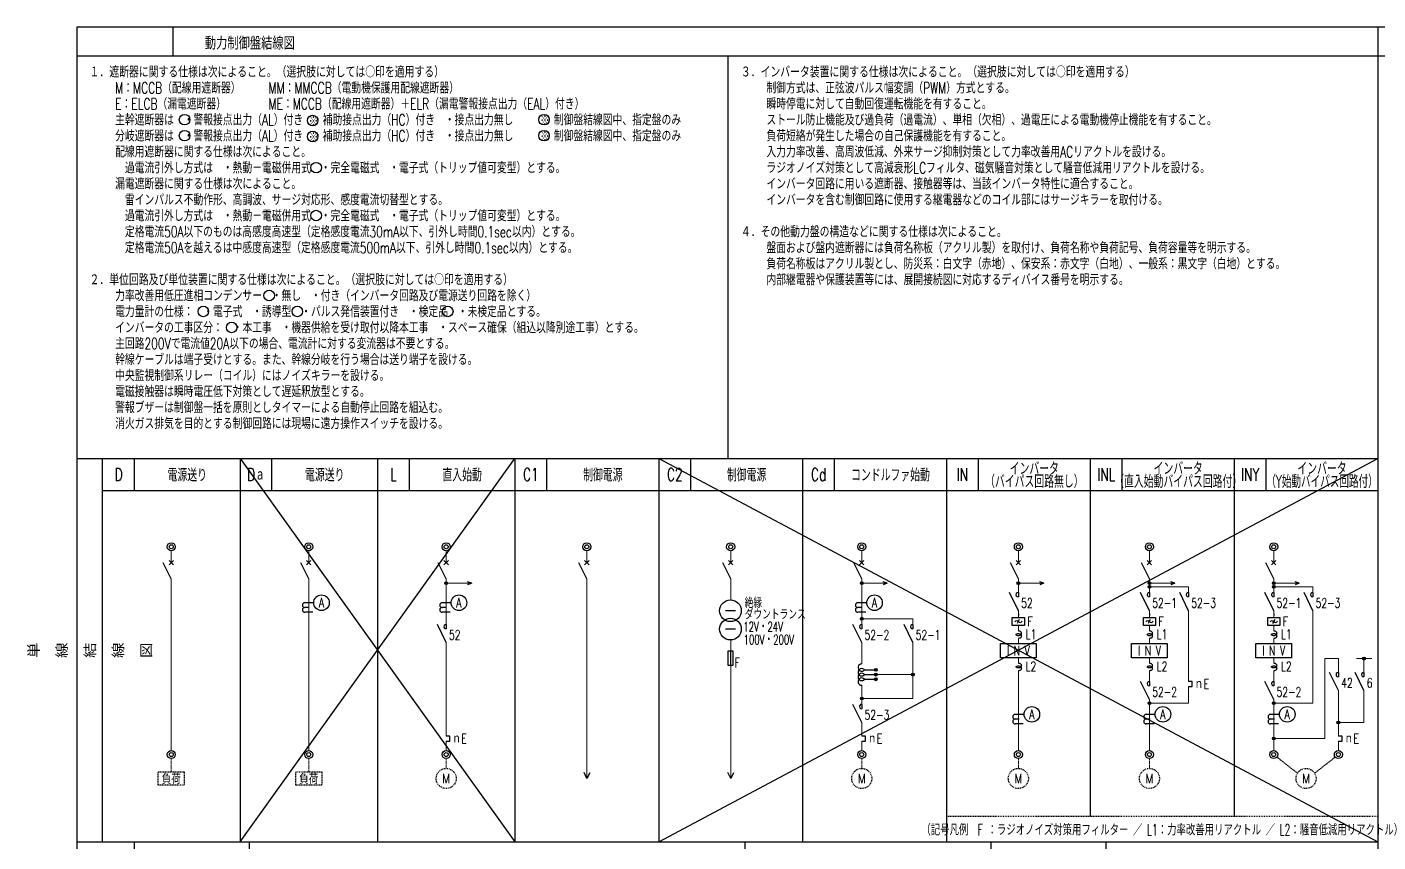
# Model space of a CAD drawing. Header units: millimetres. Extents: x -2 to 828, y 15 to 581.
# Drawn here: x -2.1 to 420.5, y 326.4 to 581.4 of the extents above; entities that cross this region are included whole.
import ezdxf
from ezdxf.enums import TextEntityAlignment as Align

# ---------------------------------------------------------------- set-up
doc = ezdxf.new("R2010")
doc.units = ezdxf.units.MM
doc.header["$LTSCALE"] = 0.2
doc.linetypes.add('_ Dash', pattern=[6.8, 5.6, -1.2])
doc.linetypes.add('_ Dot', pattern=[2.6, 1.4, -1.2])
for name, color, linetype in [('1_強調文字', 4, 'Continuous'), ('1_文字', 3, 'Continuous'), ('1_表', 7, 'Continuous'), ('Device', 2, 'Continuous'), ('表', 7, 'Continuous'), ('表_文字', 3, 'Continuous')]:
    doc.layers.add(name, color=color, linetype=linetype)
doc.layers.add('Diagram', color=1, linetype='Continuous', lineweight=5)
doc.layers.add('文字', color=3, linetype='Continuous', lineweight=5)
doc.styles.add('L', font='simplex.shx', dxfattribs={"width": 0.8, "height": 4, "bigfont": 'extfont2.shx'})
doc.styles.add('S', font='simplex.shx', dxfattribs={"width": 0.7, "height": 3, "bigfont": 'extfont2.shx'})
doc.styles.get("Standard").update_dxf_attribs({"font": 'simplex.shx', "width": 0.8, "bigfont": 'extfont2.shx'})
doc.styles.add('Standard-V', font='simplex.shx', dxfattribs={"width": 0.7, "height": 3.2, "bigfont": '@extfont2.shx'})

msp = doc.modelspace()

# ---------------------------------------------------------------- linework, layer by layer
for p, q in [((64.5, 326.44), (150.5, 446.44)), ((64.5, 446.44), (150.5, 326.44)), ((195.5, 326.44), (420.5, 446.44)), ((195.5, 446.44), (420.5, 326.44))]:
    msp.add_line(p, q)
at = {"layer": '1_文字', "color": 1, "linetype": 'Continuous'}
for centre in [(47.17, 552.44), (87.22, 552.18), (159.61, 552.44), (47.17, 547.44), (87.22, 547.18), (159.61, 547.44), (88.33, 537.44), (88.33, 522.44), (73.63, 497.44), (53.02, 492.44), (82.44, 492.44), (129.49, 492.44), (61.88, 487.44)]:
    msp.add_circle(centre, 1.65, dxfattribs=at)
at = {"layer": '1_表', "color": 6, "linetype": 'Continuous'}
msp.add_line((43.5, 581.44), (43.5, 572.44), dxfattribs=at)
at = {"layer": '1_表', "color": 6}
for p, q in [((420.5, 581.44), (420.5, 31.44)), ((13.5, 572.44), (827.5, 572.44)), ((13.5, 446.44), (420.5, 446.44)), ((13.5, 326.44), (420.5, 326.44))]:
    msp.add_line(p, q, dxfattribs=at)
at = {"layer": '1_表', "color": 3, "linetype": 'Continuous'}
msp.add_line((217.25, 446.44), (217.25, 572.44), dxfattribs=at)
at = {"layer": '1_表', "color": 7, "linetype": 'Continuous'}
for p, q in [((31.5, 288.19), (31.5, 326.44)), ((67.5, 288.19), (67.5, 326.44)), ((222.5, 288.19), (222.5, 326.44)), ((299.5, 288.19), (299.5, 326.44)), ((335.5, 288.19), (335.5, 326.44))]:
    msp.add_line(p, q, dxfattribs=at)
at = {"layer": '1_表', "color": 6}
msp.add_lwpolyline([(13.5, 31.44), (827.5, 31.44), (827.5, 581.44), (13.5, 581.44)], close=True, dxfattribs=at)
at = {"layer": 'Device', "linetype": 'Continuous'}
for p, q in [((42.3, 414.51), (43.7, 413.12)), ((43.7, 414.51), (42.3, 413.12)), ((85.3, 414.51), (86.7, 413.12)), ((86.7, 414.51), (85.3, 413.12)), ((128.3, 414.51), (129.7, 413.12)), ((129.7, 414.51), (128.3, 413.12)), ((172.3, 414.51), (173.7, 413.12)), ((173.7, 414.51), (172.3, 413.12)), ((217.3, 414.51), (218.7, 413.12)), ((218.7, 414.51), (217.3, 413.12)), ((258.3, 414.51), (259.7, 413.12)), ((259.7, 414.51), (258.3, 413.12)), ((307.3, 414.51), (308.7, 413.12)), ((308.7, 414.51), (307.3, 413.12)), ((348.3, 414.51), (349.7, 413.12)), ((349.7, 414.51), (348.3, 413.12)), ((387.19, 414.51), (388.59, 413.12)), ((388.59, 414.51), (387.19, 413.12)), ((43, 408.81), (40.5, 413.81)), ((86, 408.81), (83.5, 413.81)), ((129, 408.81), (126.5, 413.81)), ((173, 408.81), (170.5, 413.81)), ((218, 408.81), (215.5, 413.81)), ((259, 408.81), (256.5, 413.81)), ((308, 408.81), (305.5, 413.81)), ((349, 408.81), (346.5, 413.81)), ((387.89, 408.81), (385.39, 413.81)), ((128.64, 407.64), (128.64, 407.15)), ((128.71, 407.07), (128.71, 407.72)), ((128.78, 407.77), (128.78, 407.02)), ((128.85, 406.98), (128.85, 407.81)), ((128.93, 407.83), (128.93, 406.97)), ((129, 407.83), (129, 406.96)), ((129.07, 407.83), (129.07, 406.97)), ((129.15, 406.98), (129.15, 407.81)), ((129.22, 407.77), (129.22, 407.02)), ((129.29, 407.07), (129.29, 407.72)), ((129.36, 407.64), (129.36, 407.15)), ((137, 407.4), (135.72, 407.87)), ((137, 407.4), (135.72, 406.92)), ((258.64, 407.64), (258.64, 407.15)), ((258.71, 407.07), (258.71, 407.72)), ((258.78, 407.77), (258.78, 407.02)), ((258.85, 406.98), (258.85, 407.81)), ((258.93, 407.83), (258.93, 406.97)), ((259, 407.83), (259, 406.96)), ((259.07, 407.83), (259.07, 406.97)), ((259.15, 406.98), (259.15, 407.81)), ((259.22, 407.77), (259.22, 407.02)), ((259.29, 407.07), (259.29, 407.72)), ((259.36, 407.64), (259.36, 407.15)), ((267, 407.4), (265.72, 407.87)), ((267, 407.4), (265.72, 406.92)), ((307.64, 407.64), (307.64, 407.15)), ((307.71, 407.07), (307.71, 407.72)), ((307.78, 407.77), (307.78, 407.02)), ((307.85, 406.98), (307.85, 407.81)), ((307.93, 407.83), (307.93, 406.97)), ((308, 407.83), (308, 406.96)), ((308.07, 407.83), (308.07, 406.97)), ((308.15, 406.98), (308.15, 407.81)), ((308.22, 407.77), (308.22, 407.02)), ((308.29, 407.07), (308.29, 407.72)), ((308.36, 407.64), (308.36, 407.15)), ((316, 407.4), (314.72, 407.87)), ((316, 407.4), (314.72, 406.92)), ((348.64, 407.64), (348.64, 407.15)), ((348.64, 406.55), (348.64, 406.07)), ((348.71, 407.07), (348.71, 407.72)), ((348.71, 405.99), (348.71, 406.64)), ((348.78, 407.77), (348.78, 407.02)), ((348.78, 406.69), (348.78, 405.93)), ((348.85, 406.98), (348.85, 407.81)), ((348.85, 405.9), (348.85, 406.72)), ((348.93, 407.83), (348.93, 406.97)), ((348.93, 406.74), (348.93, 405.88)), ((349, 407.83), (349, 406.96)), ((349, 406.75), (349, 405.88)), ((349.07, 407.83), (349.07, 406.97)), ((349.07, 406.74), (349.07, 405.88)), ((349.15, 406.98), (349.15, 407.81)), ((349.15, 405.9), (349.15, 406.72)), ((349.22, 407.77), (349.22, 407.02)), ((349.22, 406.69), (349.22, 405.93)), ((349.29, 407.07), (349.29, 407.72)), ((349.29, 405.99), (349.29, 406.64)), ((349.36, 407.64), (349.36, 407.15)), ((349.36, 406.55), (349.36, 406.07)), ((357, 407.4), (355.72, 407.87)), ((357, 407.4), (355.72, 406.92)), ((387.53, 407.64), (387.53, 407.15)), ((387.53, 406.55), (387.53, 406.07)), ((387.6, 407.07), (387.6, 407.72)), ((387.6, 405.99), (387.6, 406.64)), ((387.67, 407.77), (387.67, 407.02)), ((387.67, 406.69), (387.67, 405.93)), ((387.75, 406.98), (387.75, 407.81)), ((387.75, 405.9), (387.75, 406.72)), ((387.82, 407.83), (387.82, 406.97)), ((387.82, 406.74), (387.82, 405.88)), ((387.89, 407.83), (387.89, 406.96)), ((387.89, 406.75), (387.89, 405.88)), ((387.96, 407.83), (387.96, 406.97)), ((387.96, 406.74), (387.96, 405.88)), ((388.04, 406.98), (388.04, 407.81)), ((388.04, 405.9), (388.04, 406.72)), ((388.11, 407.77), (388.11, 407.02)), ((388.11, 406.69), (388.11, 405.93)), ((388.18, 407.07), (388.18, 407.72)), ((388.18, 405.99), (388.18, 406.64)), ((388.25, 407.64), (388.25, 407.15)), ((388.25, 406.55), (388.25, 406.07)), ((395.89, 407.4), (394.61, 407.87)), ((395.89, 407.4), (394.61, 406.92)), ((308, 398.81), (305.25, 404.48)), ((308, 404.48), (308, 403.14)), ((349, 398.81), (346.25, 404.48)), ((349, 404.48), (349, 403.14)), ((361.22, 398.81), (358.47, 404.48)), ((361.22, 404.48), (361.22, 403.14)), ((387.89, 398.81), (385.14, 404.48)), ((387.89, 404.48), (387.89, 403.14)), ((400.11, 398.81), (397.36, 404.48)), ((400.11, 404.48), (400.11, 403.14)), ((87.56, 401.31), (84.75, 401.31)), ((86, 399.81), (84.75, 399.81)), ((87.25, 398.31), (84.75, 398.31)), ((130.56, 401.31), (127.75, 401.31)), ((129, 399.81), (127.75, 399.81)), ((130.25, 398.31), (127.75, 398.31)), ((219.5, 398.81), (216.36, 398.81)), ((260.56, 401.31), (257.75, 401.31)), ((259, 399.81), (257.75, 399.81)), ((260.25, 398.31), (257.75, 398.31)), ((308, 397.84), (308, 397.34)), ((349, 397.84), (349, 397.34)), ((387.89, 397.84), (387.89, 397.34)), ((129, 388.81), (126.25, 394.48)), ((129, 394.48), (129, 393.14)), ((219.5, 393.06), (216.36, 393.06)), ((259, 388.81), (256.25, 394.48)), ((258.64, 396.55), (258.64, 396.07)), ((258.71, 395.99), (258.71, 396.64)), ((258.78, 396.69), (258.78, 395.93)), ((258.85, 395.9), (258.85, 396.72)), ((258.93, 396.74), (258.93, 395.88)), ((259, 396.75), (259, 395.88)), ((259, 394.48), (259, 393.14)), ((259.07, 396.74), (259.07, 395.88)), ((259.15, 395.9), (259.15, 396.72)), ((259.22, 396.69), (259.22, 395.93)), ((259.29, 395.99), (259.29, 396.64)), ((259.36, 396.55), (259.36, 396.07)), ((275, 388.81), (272.25, 394.48)), ((275, 394.48), (275, 393.14)), ((308.28, 396.02), (307.65, 394.83)), ((349.28, 396.02), (348.65, 394.83)), ((388.18, 396.02), (387.54, 394.83)), ((217.93, 386.17), (217.93, 381.81)), ((263.01, 380.52), (263.01, 380.04)), ((263.09, 379.95), (263.09, 380.6)), ((263.16, 380.66), (263.16, 379.9)), ((263.23, 379.87), (263.23, 380.69)), ((263.3, 380.71), (263.3, 379.85)), ((263.38, 380.71), (263.38, 379.84)), ((263.45, 380.71), (263.45, 379.85)), ((263.52, 379.87), (263.52, 380.69)), ((263.59, 380.66), (263.59, 379.9)), ((263.67, 379.95), (263.67, 380.6)), ((263.74, 380.52), (263.74, 380.04)), ((415.75, 384.05), (415.75, 383.57)), ((415.82, 383.49), (415.82, 384.14)), ((415.89, 384.19), (415.89, 383.44)), ((415.96, 383.4), (415.96, 384.22)), ((416.04, 384.24), (416.04, 383.38)), ((416.11, 384.25), (416.11, 383.38)), ((416.18, 384.24), (416.18, 383.38)), ((416.25, 383.4), (416.25, 384.22)), ((416.33, 384.19), (416.33, 383.44)), ((416.4, 383.49), (416.4, 384.14)), ((416.47, 384.05), (416.47, 383.57)), ((259.89, 380.28), (262.94, 380.28)), ((259.89, 378.81), (262.94, 378.81)), ((259.89, 377.35), (262.94, 377.35)), ((263.01, 379.05), (263.01, 378.57)), ((263.01, 377.59), (263.01, 377.11)), ((263.09, 378.49), (263.09, 379.14)), ((263.09, 377.02), (263.09, 377.67)), ((263.16, 379.19), (263.16, 378.43)), ((263.16, 377.73), (263.16, 376.97)), ((263.23, 378.4), (263.23, 379.22)), ((263.23, 376.94), (263.23, 377.76)), ((263.3, 379.24), (263.3, 378.38)), ((263.3, 377.78), (263.3, 376.92)), ((263.38, 379.25), (263.38, 378.38)), ((263.38, 377.78), (263.38, 376.91)), ((263.45, 379.24), (263.45, 378.38)), ((263.45, 377.78), (263.45, 376.92)), ((263.52, 378.4), (263.52, 379.22)), ((263.52, 376.94), (263.52, 377.76)), ((263.59, 379.19), (263.59, 378.43)), ((263.59, 377.73), (263.59, 376.97)), ((263.67, 378.49), (263.67, 379.14)), ((263.67, 377.02), (263.67, 377.67)), ((263.74, 379.05), (263.74, 378.57)), ((263.74, 377.59), (263.74, 377.11)), ((274.64, 379.05), (274.64, 378.57)), ((274.71, 378.49), (274.71, 379.14)), ((274.78, 379.19), (274.78, 378.43)), ((274.85, 378.4), (274.85, 379.22)), ((274.93, 379.24), (274.93, 378.38)), ((275, 379.25), (275, 378.38)), ((275.07, 379.24), (275.07, 378.38)), ((275.15, 378.4), (275.15, 379.22)), ((275.22, 379.19), (275.22, 378.43)), ((275.29, 378.49), (275.29, 379.14)), ((275.36, 379.05), (275.36, 378.57)), ((349, 370.98), (346.25, 376.65)), ((349, 376.65), (349, 375.31)), ((387.89, 370.98), (385.14, 376.65)), ((387.89, 376.65), (387.89, 375.31)), ((408.11, 373.81), (405.36, 379.48)), ((408.11, 379.48), (408.11, 378.14)), ((416.11, 373.81), (413.36, 379.48)), ((416.11, 379.48), (416.11, 378.14)), ((259, 363.81), (256.25, 369.48)), ((258.64, 371.55), (258.64, 371.07)), ((258.71, 370.99), (258.71, 371.64)), ((258.78, 371.69), (258.78, 370.93)), ((258.85, 370.9), (258.85, 371.72)), ((258.93, 371.74), (258.93, 370.88)), ((259, 371.75), (259, 370.88)), ((259, 369.48), (259, 368.14)), ((259.07, 371.74), (259.07, 370.88)), ((259.15, 370.9), (259.15, 371.72)), ((259.22, 371.69), (259.22, 370.93)), ((259.29, 370.99), (259.29, 371.64)), ((259.36, 371.55), (259.36, 371.07)), ((348.64, 370.14), (348.64, 369.65)), ((348.71, 369.57), (348.71, 370.22)), ((348.78, 370.27), (348.78, 369.52)), ((348.85, 369.48), (348.85, 370.31)), ((348.93, 370.33), (348.93, 369.47)), ((349, 370.33), (349, 369.46)), ((349.07, 370.33), (349.07, 369.47)), ((349.15, 369.48), (349.15, 370.31)), ((349.22, 370.27), (349.22, 369.52)), ((349.29, 369.57), (349.29, 370.22)), ((349.36, 370.14), (349.36, 369.65)), ((387.53, 370.14), (387.53, 369.65)), ((387.6, 369.57), (387.6, 370.22)), ((387.67, 370.27), (387.67, 369.52)), ((387.75, 369.48), (387.75, 370.31)), ((387.82, 370.33), (387.82, 369.47)), ((387.89, 370.33), (387.89, 369.46)), ((387.96, 370.33), (387.96, 369.47)), ((388.04, 369.48), (388.04, 370.31)), ((388.11, 370.27), (388.11, 369.52)), ((388.18, 369.57), (388.18, 370.22)), ((388.25, 370.14), (388.25, 369.65)), ((309.78, 366.38), (306.97, 366.38)), ((308.22, 364.88), (306.97, 364.88)), ((350.78, 366.38), (347.97, 366.38)), ((349.22, 364.88), (347.97, 364.88)), ((389.67, 366.38), (386.86, 366.38)), ((388.11, 364.88), (386.86, 364.88)), ((407.75, 364.05), (407.75, 363.57)), ((407.82, 363.49), (407.82, 364.14)), ((407.89, 364.19), (407.89, 363.43)), ((407.96, 363.4), (407.96, 364.22)), ((408.04, 364.24), (408.04, 363.38)), ((408.11, 364.25), (408.11, 363.38)), ((408.18, 364.24), (408.18, 363.38)), ((408.26, 363.4), (408.26, 364.22)), ((408.33, 364.19), (408.33, 363.43)), ((408.4, 363.49), (408.4, 364.14)), ((408.47, 364.05), (408.47, 363.57)), ((309.47, 363.38), (306.97, 363.38)), ((350.47, 363.38), (347.97, 363.38)), ((389.36, 363.38), (386.86, 363.38)), ((387.82, 359.24), (387.82, 358.38)), ((387.89, 359.25), (387.89, 358.38)), ((387.96, 359.24), (387.96, 358.38)), ((387.53, 359.05), (387.53, 358.57)), ((387.6, 358.49), (387.6, 359.14)), ((387.67, 359.19), (387.67, 358.43)), ((387.75, 358.4), (387.75, 359.22)), ((388.04, 358.4), (388.04, 359.22)), ((388.11, 359.19), (388.11, 358.43)), ((388.18, 358.49), (388.18, 359.14)), ((388.25, 359.05), (388.25, 358.57)), ((173, 346.31), (172.14, 348.16)), ((173.93, 348.12), (173, 346.31)), ((218, 346.31), (217.14, 348.16)), ((218.93, 348.12), (218, 346.31))]:
    msp.add_line(p, q, dxfattribs=at)
for points in [[(306.1, 394.19), (306.1, 396.66), (309.9, 396.66), (309.9, 394.19), (306.1, 394.19)], [(347.1, 394.19), (347.1, 396.66), (350.9, 396.66), (350.9, 394.19), (347.1, 394.19)], [(385.99, 394.19), (385.99, 396.66), (389.79, 396.66), (389.79, 394.19), (385.99, 394.19)], [(218.8, 386.17), (217.06, 386.17), (217.06, 381.81), (218.8, 381.81), (218.8, 386.17)], [(302.4, 384.06), (302.4, 388.57), (313.6, 388.57), (313.6, 384.06), (302.4, 384.06)], [(343.4, 384.06), (343.4, 388.57), (354.6, 388.57), (354.6, 384.06), (343.4, 384.06)], [(382.3, 384.06), (382.3, 388.57), (393.49, 388.57), (393.49, 384.06), (382.3, 384.06)], [(362.41, 375.1), (362.41, 376.65), (361.22, 376.65)], [(361.22, 375.1), (362.41, 375.1)], [(130.19, 358.04), (130.19, 359.59), (129, 359.59)], [(260.19, 358.04), (260.19, 359.59), (259, 359.59)], [(409.3, 358.04), (409.3, 359.59), (408.11, 359.59)], [(129, 358.04), (130.19, 358.04)], [(259, 358.04), (260.19, 358.04)], [(408.11, 358.04), (409.3, 358.04)]]:
    msp.add_lwpolyline(points, dxfattribs=at)
for points in [[(308, 392.52, -0.08667), (308.37, 392.46, -0.08389), (308.65, 392.3, -0.08963), (308.83, 392.09, -0.13308), (308.93, 391.75, -0.13308), (308.83, 391.41, -0.08963), (308.65, 391.2, -0.08389), (308.37, 391.04, -0.08682), (308, 390.98, -0.08682), (307.63, 391.04, -0.08389), (307.35, 391.2, -0.04889), (307.23, 391.31, -0.04889)], [(307.23, 391.31, -0.0499), (307.35, 391.43, -0.08389), (307.63, 391.59, -0.08682), (308, 391.65, -0.08682), (308.37, 391.59, -0.08389), (308.65, 391.43, -0.08963), (308.83, 391.21, -0.13308), (308.93, 390.88, -0.13308), (308.83, 390.54, -0.08963), (308.65, 390.32, -0.08389), (308.37, 390.17, -0.08667), (308, 390.1, -0.08667)], [(349, 392.52, -0.08667), (349.37, 392.46, -0.08389), (349.65, 392.3, -0.08963), (349.83, 392.09, -0.13308), (349.93, 391.75, -0.13308), (349.83, 391.41, -0.08963), (349.65, 391.2, -0.08389), (349.37, 391.04, -0.08682), (349, 390.98, -0.08682), (348.63, 391.04, -0.08389), (348.35, 391.2, -0.04889), (348.23, 391.31, -0.04889)], [(348.23, 391.31, -0.0499), (348.35, 391.43, -0.08389), (348.63, 391.59, -0.08682), (349, 391.65, -0.08682), (349.37, 391.59, -0.08389), (349.65, 391.43, -0.08963), (349.83, 391.21, -0.13308), (349.93, 390.88, -0.13308), (349.83, 390.54, -0.08963), (349.65, 390.32, -0.08389), (349.37, 390.17, -0.08667), (349, 390.1, -0.08667)], [(387.89, 392.52, -0.08667), (388.26, 392.46, -0.08389), (388.54, 392.3, -0.08963), (388.72, 392.09, -0.13308), (388.82, 391.75, -0.13308), (388.72, 391.41, -0.08963), (388.54, 391.2, -0.08389), (388.26, 391.04, -0.08682), (387.89, 390.98, -0.08682), (387.52, 391.04, -0.08389), (387.24, 391.2, -0.04889), (387.13, 391.31, -0.04889)], [(387.13, 391.31, -0.0499), (387.24, 391.43, -0.08389), (387.52, 391.59, -0.08682), (387.89, 391.65, -0.08682), (388.26, 391.59, -0.08389), (388.54, 391.43, -0.08963), (388.72, 391.21, -0.13308), (388.82, 390.88, -0.13308), (388.72, 390.54, -0.08963), (388.54, 390.32, -0.08389), (388.26, 390.17, -0.08667), (387.89, 390.1, -0.08667)], [(308, 382.44, -0.08667), (308.37, 382.37, -0.08389), (308.65, 382.22, -0.08963), (308.83, 382, -0.13308), (308.93, 381.67, -0.13308), (308.83, 381.33, -0.08963), (308.65, 381.11, -0.08389), (308.37, 380.96, -0.08682), (308, 380.89, -0.08682), (307.63, 380.96, -0.08389), (307.35, 381.11, -0.04889), (307.23, 381.23, -0.04889)], [(307.23, 381.23, -0.0499), (307.35, 381.34, -0.08389), (307.63, 381.5, -0.08682), (308, 381.57, -0.08682), (308.37, 381.5, -0.08389), (308.65, 381.34, -0.08963), (308.83, 381.13, -0.13308), (308.93, 380.79, -0.13308), (308.83, 380.46, -0.08963), (308.65, 380.24, -0.08389), (308.37, 380.08, -0.08667), (308, 380.02, -0.08667)], [(349, 382.44, -0.08667), (349.37, 382.37, -0.08389), (349.65, 382.22, -0.08963), (349.83, 382, -0.13308), (349.93, 381.67, -0.13308), (349.83, 381.33, -0.08963), (349.65, 381.11, -0.08389), (349.37, 380.96, -0.08682), (349, 380.89, -0.08682), (348.63, 380.96, -0.08389), (348.35, 381.11, -0.04889), (348.23, 381.23, -0.04889)], [(348.23, 381.23, -0.0499), (348.35, 381.34, -0.08389), (348.63, 381.5, -0.08682), (349, 381.57, -0.08682), (349.37, 381.5, -0.08389), (349.65, 381.34, -0.08963), (349.83, 381.13, -0.13308), (349.93, 380.79, -0.13308), (349.83, 380.46, -0.08963), (349.65, 380.24, -0.08389), (349.37, 380.08, -0.08667), (349, 380.02, -0.08667)], [(387.89, 382.44, -0.08667), (388.26, 382.37, -0.08389), (388.54, 382.22, -0.08963), (388.72, 382, -0.13308), (388.82, 381.67, -0.13308), (388.72, 381.33, -0.08963), (388.54, 381.11, -0.08389), (388.26, 380.96, -0.08682), (387.89, 380.89, -0.08682), (387.52, 380.96, -0.08389), (387.24, 381.11, -0.04889), (387.13, 381.23, -0.04889)], [(387.13, 381.23, -0.0499), (387.24, 381.34, -0.08389), (387.52, 381.5, -0.08682), (387.89, 381.57, -0.08682), (388.26, 381.5, -0.08389), (388.54, 381.34, -0.08963), (388.72, 381.13, -0.13308), (388.82, 380.79, -0.13308), (388.72, 380.46, -0.08963), (388.54, 380.24, -0.08389), (388.26, 380.08, -0.08667), (387.89, 380.02, -0.08667)]]:
    msp.add_lwpolyline(points, format="xyb", dxfattribs=at)
at = {"layer": 'Device', "linetype": '_ Dot'}
for points in [[(38.92, 344.26), (38.92, 348.37), (47.08, 348.37), (47.08, 344.26), (38.92, 344.26)], [(81.92, 344.26), (81.92, 348.37), (90.08, 348.37), (90.08, 344.26), (81.92, 344.26)]]:
    msp.add_lwpolyline(points, dxfattribs=at)
at = {"layer": 'Device', "linetype": 'Continuous'}
for centre, radius in [((43, 418.81), 1.26), ((43, 418.81), 0.628), ((86, 418.81), 1.26), ((86, 418.81), 0.628), ((129, 418.81), 1.26), ((129, 418.81), 0.628), ((173, 418.81), 1.26), ((173, 418.81), 0.628), ((218, 418.81), 1.26), ((218, 418.81), 0.628), ((259, 418.81), 1.26), ((259, 418.81), 0.628), ((308, 418.81), 1.26), ((308, 418.81), 0.628), ((349, 418.81), 1.26), ((349, 418.81), 0.628), ((387.89, 418.81), 1.26), ((387.89, 418.81), 0.628), ((129, 407.4), 0.436), ((259, 407.4), 0.436), ((308, 407.4), 0.436), ((349, 407.4), 0.436), ((349, 406.31), 0.436), ((387.89, 407.4), 0.436), ((387.89, 406.31), 0.436), ((90, 401.31), 2.44), ((133, 401.31), 2.44), ((217.93, 398.81), 3.4), ((263, 401.31), 2.44), ((217.93, 393.06), 3.4), ((259, 396.31), 0.436), ((263.38, 380.28), 0.436), ((416.11, 383.81), 0.436), ((263.38, 378.81), 0.436), ((263.38, 377.35), 0.436), ((275, 378.81), 0.436), ((259, 371.31), 0.436), ((312.22, 366.38), 2.44), ((349, 369.9), 0.436), ((353.22, 366.38), 2.44), ((387.89, 369.9), 0.436), ((392.11, 366.38), 2.44), ((408.11, 363.81), 0.436), ((387.89, 358.81), 0.436), ((43, 353.81), 1.26), ((86, 353.81), 1.26), ((129, 353.81), 1.26), ((259, 353.81), 1.26), ((308, 353.81), 1.26), ((349, 353.81), 1.26), ((387.89, 353.81), 1.26), ((408.11, 353.81), 1.26), ((43, 353.81), 0.628), ((86, 353.81), 0.628), ((129, 353.81), 0.628), ((259, 353.81), 0.628), ((308, 353.81), 0.628), ((349, 353.81), 0.628), ((387.89, 353.81), 0.628), ((408.11, 353.81), 0.628)]:
    msp.add_circle(centre, radius, dxfattribs=at)
at = {"layer": 'Device', "linetype": '_ Dot'}
for centre in [(129, 346.31), (259, 346.31), (308, 346.31), (349, 346.31), (398, 346.31)]:
    msp.add_circle(centre, 3.14, dxfattribs=at)
at = {"layer": 'Device', "linetype": 'Continuous'}
for centre, radius, start, end in [((307.93, 403.81), 0.672, 84.2799, 275.7182), ((348.93, 403.81), 0.672, 84.2799, 275.7182), ((361.15, 403.81), 0.672, 84.2799, 275.7182), ((387.82, 403.81), 0.672, 84.2799, 275.7182), ((400.04, 403.81), 0.672, 84.2799, 275.7182), ((84.75, 400.56), 0.75, 90, 270), ((84.75, 399.06), 0.75, 90, 270), ((127.75, 400.56), 0.75, 90, 270), ((127.75, 399.06), 0.75, 90, 270), ((257.75, 400.56), 0.75, 90, 270), ((257.75, 399.06), 0.75, 90, 270), ((128.93, 393.81), 0.672, 84.2799, 275.7182), ((258.93, 393.81), 0.672, 84.2799, 275.7182), ((274.93, 393.81), 0.672, 84.2799, 275.7182), ((259, 381.01), 1.15, 90, 320.4901), ((259, 379.55), 1.15, 39.5256, 320.4815), ((259, 378.08), 1.15, 39.517, 320.4815), ((259, 376.62), 1.15, 39.5256, 270), ((348.93, 375.98), 0.672, 84.2799, 275.7182), ((387.82, 375.98), 0.672, 84.2799, 275.7182), ((408.04, 378.81), 0.672, 84.2799, 275.7182), ((416.04, 378.81), 0.672, 84.2799, 275.7182), ((258.93, 368.81), 0.672, 84.2799, 275.7182), ((306.97, 365.63), 0.75, 90, 270), ((306.97, 364.13), 0.75, 90, 270), ((347.97, 365.63), 0.75, 90, 270), ((347.97, 364.13), 0.75, 90, 270), ((386.86, 365.63), 0.75, 90, 270), ((386.86, 364.13), 0.75, 90, 270)]:
    msp.add_arc(centre, radius, start, end, dxfattribs=at)
for points in [[(306.86, 395.35), (307.48, 395.7), (308.54, 395.15), (309.14, 395.53)], [(347.86, 395.35), (348.48, 395.7), (349.54, 395.15), (350.14, 395.53)], [(386.75, 395.35), (387.37, 395.7), (388.43, 395.15), (389.03, 395.53)]]:
    msp.add_spline(points, degree=3, dxfattribs=at)
at = {"layer": 'Diagram', "linetype": 'Continuous'}
for p, q in [((43, 417.56), (43, 413.81)), ((86, 417.56), (86, 413.81)), ((129, 417.56), (129, 413.81)), ((173, 417.56), (173, 413.81)), ((218, 417.56), (218, 413.81)), ((259, 417.56), (259, 413.81)), ((308, 417.56), (308, 413.81)), ((349, 417.56), (349, 413.81)), ((387.89, 417.56), (387.89, 413.81)), ((43, 408.81), (43, 355.07)), ((86, 408.81), (86, 355.07)), ((129, 408.81), (129, 394.48)), ((129.44, 407.4), (137, 407.4)), ((173, 408.81), (173, 346.31)), ((218, 408.81), (218, 402.21)), ((259, 408.81), (259, 394.48)), ((259.44, 407.4), (267, 407.4)), ((308, 408.81), (308, 404.48)), ((308.44, 407.4), (316, 407.4)), ((349, 408.81), (349, 404.48)), ((349.44, 407.4), (357, 407.4)), ((349.44, 406.31), (361.22, 406.31)), ((387.89, 408.81), (387.89, 404.48)), ((388.33, 407.4), (395.89, 407.4)), ((388.33, 406.31), (400.11, 406.31)), ((308, 398.81), (308, 396.66)), ((308, 397.84), (308, 396.66)), ((349, 398.81), (349, 396.66)), ((349, 397.84), (349, 396.66)), ((387.89, 398.81), (387.89, 396.66)), ((387.89, 397.84), (387.89, 396.66)), ((259, 396.31), (275, 396.31)), ((308, 394.19), (308, 392.52)), ((308, 393.56), (308, 394.15)), ((349, 394.19), (349, 392.52)), ((349, 393.56), (349, 394.15)), ((387.89, 394.19), (387.89, 392.52)), ((387.9, 393.56), (387.89, 394.15)), ((218, 389.66), (218, 346.31)), ((308, 390.1), (308, 388.57)), ((349, 390.1), (349, 388.57)), ((387.89, 390.1), (387.89, 388.57)), ((129, 388.81), (129, 359.59)), ((259, 388.81), (259, 382.16)), ((308, 384.06), (308, 382.44)), ((349, 384.06), (349, 382.44)), ((387.89, 384.06), (387.89, 382.44)), ((408.11, 378.81), (408.11, 383.81)), ((413.83, 383.85), (415.67, 383.85)), ((416.11, 378.81), (416.11, 383.38)), ((416.55, 383.81), (418.55, 383.81)), ((308, 380.03), (308, 355.07)), ((349, 380.02), (349, 375.56)), ((387.89, 380.02), (387.89, 375.56)), ((259, 375.46), (259, 368.81)), ((259, 371.31), (275, 371.31)), ((349, 370.98), (349, 355.07)), ((387.89, 370.98), (387.89, 355.07)), ((259, 363.81), (259, 359.59)), ((129, 358.04), (129, 355.07)), ((259, 358.04), (259, 355.07)), ((408.11, 358.04), (408.11, 355.07))]:
    msp.add_line(p, q, dxfattribs=at)
at = {"layer": 'Diagram', "linetype": 'Continuous', "ltscale": 0.6}
for p, q in [((361.22, 406.31), (361.22, 403.81)), ((400.11, 406.31), (400.11, 403.81)), ((361.22, 398.81), (361.22, 376.65)), ((400.11, 398.81), (400.11, 369.9)), ((275, 396.31), (275, 393.81)), ((275, 388.81), (275, 371.31)), ((403.89, 383.81), (403.89, 358.81)), ((408.11, 383.81), (403.89, 383.81)), ((263.81, 378.81), (275, 378.81)), ((361.22, 375.1), (361.22, 369.9)), ((408.11, 373.81), (408.11, 359.59)), ((349, 369.9), (361.22, 369.9)), ((387.89, 369.9), (400.11, 369.9)), ((403.89, 358.81), (387.89, 358.81))]:
    msp.add_line(p, q, dxfattribs=at)
at = {"layer": 'Diagram', "linetype": '_ Dash', "ltscale": 0.5}
for p, q in [((43, 352.56), (43, 348.37)), ((86, 352.56), (86, 348.37)), ((129, 352.56), (129, 349.45)), ((259, 352.56), (259, 349.45)), ((308, 352.56), (308, 349.45)), ((349, 352.56), (349, 349.45)), ((388.88, 353.04), (395.33, 347.96)), ((407.12, 353.04), (400.67, 347.96))]:
    msp.add_line(p, q, dxfattribs=at)
at = {"layer": 'Diagram', "linetype": 'Continuous'}
msp.add_lwpolyline([(416.11, 373.81), (416.11, 363.81), (408.11, 363.81)], dxfattribs=at)
at = {"layer": '表', "color": 2, "linetype": 'Continuous'}
for p, q in [((21.5, 326.44), (21.5, 446.44)), ((21.5, 436.44), (420.5, 436.44))]:
    msp.add_line(p, q, dxfattribs=at)
at = {"layer": '表', "color": 3, "linetype": 'Continuous'}
for p, q in [((31.5, 436.44), (31.5, 446.44)), ((74.5, 436.44), (74.5, 446.44)), ((117.5, 436.44), (117.5, 446.44)), ((160.5, 436.44), (160.5, 446.44)), ((205.5, 436.44), (205.5, 446.44)), ((250.5, 436.44), (250.5, 446.44)), ((295.5, 436.44), (295.5, 446.44)), ((340.5, 436.44), (340.5, 446.44)), ((385.5, 436.44), (385.5, 446.44))]:
    msp.add_line(p, q, dxfattribs=at)
at = {"layer": '表', "color": 7, "linetype": 'Continuous'}
for p, q in [((64.5, 446.44), (64.5, 326.44)), ((107.5, 446.44), (107.5, 326.44)), ((150.5, 446.44), (150.5, 326.44)), ((195.5, 446.44), (195.5, 326.44)), ((240.5, 446.44), (240.5, 326.44)), ((285.5, 446.44), (285.5, 326.44)), ((330.5, 446.44), (330.5, 334.44)), ((375.5, 446.44), (375.5, 334.44))]:
    msp.add_line(p, q, dxfattribs=at)
at = {"layer": '表', "color": 7, "linetype": '_ Dot'}
msp.add_line((420.5, 334.44), (285.5, 334.44), dxfattribs=at)

# ---------------------------------------------------------------- texts
at = {"layer": '1_強調文字', "width": 0.8}
for s, height, p in [('動力制御盤結線図', 4, (53.5, 574.37)), ('１．遮断器に関する仕様は次によること。（選択肢に対しては○印を適用する）', 3.5, (17.44, 565.64)), ('３．インバータ装置に関する仕様は次によること。（選択肢に対しては○印を適用する）', 3.5, (221.19, 565.64)), ('４．その他動力盤の構造などに関する仕様は次によること。', 3.5, (221.19, 515.64)), ('２．単位回路及び単位装置に関する仕様は次によること。（選択肢に対しては○印を適用する）', 3.5, (17.44, 500.64))]:
    msp.add_text(s, height=height, dxfattribs=at).set_placement(p)
at = {"layer": '1_文字', "width": 0.7}
for s, p in [('M：MCCB（配線用遮断器）', (25.44, 560.64)), ('MM：MMCCB（電動機保護用配線遮断器）', (73.44, 560.64)), ('制御方式は、正弦波パルス幅変調（PWM）方式とする。', (229.19, 560.64)), ('E：ELCB（漏電遮断器）', (25.44, 555.64)), ('ME：MCCB（配線用遮断器）＋ELR（漏電警報接点出力（EAL）付き）', (73.44, 555.64)), ('瞬時停電に対して自動回復運転機能を有すること。', (229.19, 555.64)), ('主幹遮断器は\u3000・警報接点出力（AL）付き\u3000・補助接点出力（HC）付き\u3000・接点出力無し', (25.44, 550.64)), ('\u3000制御盤結線図中、指定盤のみ', (159.61, 550.64)), ('ストール防止機能及び過負荷（過電流）、単相（欠相）、過電圧による電動機停止機能を有すること。', (229.19, 550.64)), ('分岐遮断器は\u3000・警報接点出力（AL）付き\u3000・補助接点出力（HC）付き\u3000・接点出力無し', (25.44, 545.64)), ('\u3000制御盤結線図中、指定盤のみ', (159.61, 545.64)), ('負荷短絡が発生した場合の自己保護機能を有すること。', (229.19, 545.64)), ('配線用遮断器に関する仕様は次によること。', (25.44, 540.64)), ('入力力率改善、高周波低減、外来サージ抑制対策として力率改善用ACリアクトルを設ける。', (229.19, 540.64)), ('\u3000過電流引外し方式は\u3000・熱動－電磁併用式\u3000・完全電磁式\u3000・電子式（トリップ値可変型）とする。', (25.44, 535.64)), ('ラジオノイズ対策として高減衰形LCフィルタ、磁気騒音対策として騒音低減用リアクトルを設ける。', (229.19, 535.64)), ('漏電遮断器に関する仕様は次によること。', (25.44, 530.64)), ('インバータ回路に用いる遮断器、接触器等は、当該インバータ特性に適合すること。', (229.19, 530.64)), ('\u3000雷インパルス不動作形、高調波、サージ対応形、感度電流切替型とする。', (25.44, 525.64)), ('インバータを含む制御回路に使用する継電器などのコイル部にはサージキラーを取付ける。', (229.19, 525.64)), ('\u3000過電流引外し方式は\u3000・熱動－電磁併用式\u3000・完全電磁式\u3000・電子式（トリップ値可変型）とする。', (25.44, 520.64)), ('\u3000定格電流50A以下のものは高感度高速型（定格感度電流30mA以下、引外し時間0.1sec以内）とする。', (25.44, 515.64)), ('\u3000定格電流50Aを越えるは中感度高速型（定格感度電流500mA以下、引外し時間0.1sec以内）とする。', (25.44, 510.64)), ('盤面および盤内遮断器には負荷名称板（アクリル製）を取付け、負荷名称や負荷記号、負荷容量等を明示する。', (229.19, 510.64)), ('負荷名称板はアクリル製とし、防災系：白文字（赤地）、保安系：赤文字（白地）、一般系：黒文字（白地）とする。', (229.19, 505.64)), ('内部継電器や保護装置等には、展開接続図に対応するディバイス番号を明示する。', (229.19, 500.64)), ('力率改善用低圧進相コンデンサー\u3000・無し\u3000・付き（インバータ回路及び電源送り回路を除く）', (25.44, 495.64)), ('電力量計の仕様：\u3000・電子式\u3000・誘導型\u3000・パルス発信装置付き\u3000・検定品\u3000・未検定品とする。', (25.44, 490.64)), ('インバータの工事区分：\u3000・本工事\u3000・機器供給を受け取付以降本工事\u3000・スペース確保（組込以降別途工事）とする。', (25.44, 485.64)), ('主回路200Vで電流値20A以下の場合、電流計に対する変流器は不要とする。', (25.44, 480.64)), ('幹線ケーブルは端子受けとする。また、幹線分岐を行う場合は送り端子を設ける。', (25.44, 475.64)), ('中央監視制御系リレー（コイル）にはノイズキラーを設ける。', (25.44, 470.64)), ('電磁接触器は瞬時電圧低下対策として遅延釈放型とする。', (25.44, 465.64)), ('警報ブザーは制御盤一括を原則としタイマーによる自動停止回路を組込む。', (25.44, 460.64)), ('消火ガス排気を目的とする制御回路には現場に遠方操作スイッチを設ける。', (25.44, 455.64))]:
    msp.add_text(s, height=3.5, dxfattribs=at).set_placement(p)
at = {"layer": '1_文字', "color": 1, "width": 0.679612}
for p in [(158.39, 550.39), (85.99, 550.13), (85.99, 545.13), (158.39, 545.39)]:
    msp.add_text('※', height=3.5, dxfattribs=at).set_placement(p)
at = {"layer": 'Device', "color": 3, "linetype": 'Continuous', "style": 'S'}
for s, width, p in [('A', 0.7, (90, 401.31)), ('A', 0.7, (133, 401.31)), ('A', 0.7, (263, 401.31)), ('I N V', 0.7, (308, 386.31)), ('I N V', 0.7, (349, 386.31)), ('I N V', 0.7, (387.89, 386.31)), ('F', 0.7, (220.05, 382.52)), ('A', 0.7, (312.22, 366.38)), ('A', 0.7, (353.22, 366.38)), ('A', 0.7, (392.11, 366.38)), ('負荷', 0.8, (43, 346.31)), ('負荷', 0.8, (86, 346.31)), ('M', 0.8, (129, 346.31)), ('M', 0.8, (259, 346.31)), ('M', 0.8, (308, 346.31)), ('M', 0.8, (349, 346.31)), ('M', 0.8, (398, 346.31))]:
    msp.add_text(s, height=3, dxfattribs=dict(at, width=width)).set_placement(p, align=Align.MIDDLE)
at = {"layer": 'Device', "color": 3, "linetype": 'Continuous', "style": 'S', "width": 0.65}
for s, p in [('絶縁', (222.38, 399.7)), ('ダウントランス', (222.38, 396.09)), ('12V・24V', (221.94, 392.28)), ('100V・200V', (222.06, 388.25))]:
    msp.add_text(s, height=3, dxfattribs=at).set_placement(p)
at = {"layer": 'Device', "color": 3, "linetype": 'Continuous', "style": 'S', "width": 0.7}
for s, p in [('52', (308.88, 401.23)), ('52-1', (349.88, 401.23)), ('52-3', (362.1, 401.23)), ('52-1', (388.77, 401.23)), ('52-3', (400.99, 401.23)), ('F', (310.84, 395.42)), ('F', (351.84, 395.42)), ('F', (390.73, 395.42)), ('52', (129.88, 391.23)), ('52-2', (259.88, 391.23)), ('52-1', (275.88, 391.23)), ('L1', (310.27, 391.45)), ('L1', (351.27, 391.45)), ('L1', (390.16, 391.45)), ('L2', (310.27, 381.36)), ('L2', (351.27, 381.36)), ('L2', (390.16, 381.36)), ('ｎE', (363, 375.87)), ('42', (408.99, 376.23)), ('6', (416.99, 376.23)), ('52-2', (349.88, 373.39)), ('52-2', (388.77, 373.39)), ('52-3', (259.88, 366.23)), ('ｎE', (130.78, 358.81)), ('ｎE', (260.78, 358.81)), ('ｎE', (409.89, 358.81))]:
    msp.add_text(s, height=3, dxfattribs=at).set_placement(p, align=Align.MIDDLE_LEFT)
at = {"layer": '文字', "linetype": 'Continuous', "style": 'S', "width": 0.6}
msp.add_text('（記号凡例\u3000F ：ラジオノイズ対策用フィルター ／ L1：力率改善用リアクトル ／ L2：騒音低減用リアクトル）', height=3.5, dxfattribs=at).set_placement((353, 330.44), align=Align.MIDDLE)
at = {"layer": '表_文字', "color": 4, "linetype": 'Continuous', "style": 'L'}
for s, width, p in [('インバータ', 0.7, (313, 443.44)), ('インバータ', 0.7, (358, 443.44)), ('インバータ', 0.7, (403, 443.44)), ('D', 0.7, (26.5, 441.44)), ('電源送り', 0.7, (48, 441.44)), ('Dａ', 0.7, (69.5, 441.44)), ('電源送り', 0.7, (91, 441.44)), ('L', 0.7, (112.5, 441.44)), ('直入始動', 0.7, (134, 441.44)), ('C1', 0.7, (155.5, 441.44)), ('制御電源', 0.7, (178, 441.44)), ('C2', 0.7, (200.5, 441.44)), ('制御電源', 0.7, (223, 441.44)), ('Cd', 0.7, (245.5, 441.44)), ('コンドルファ始動', 0.7, (268, 441.44)), ('IN', 0.7, (290.5, 441.44)), ('（バイパス回路無し）', 0.7, (313, 439.44)), ('INL', 0.7, (335.5, 441.44)), ('（直入始動バイパス回路付）', 0.55, (358, 439.44)), ('INY', 0.7, (380.5, 441.44)), ('（Y始動バイパス回路付）', 0.6, (403, 439.44))]:
    msp.add_text(s, height=4, dxfattribs=dict(at, width=width)).set_placement(p, align=Align.MIDDLE)
at = {"layer": '表_文字', "color": 4, "linetype": 'Continuous', "style": 'Standard-V'}
msp.add_text('単\u3000線\u3000結\u3000線\u3000図', height=4, dxfattribs=at).set_placement((17.5, 386.44), align=Align.MIDDLE)

doc.saveas('drawing.dxf')
